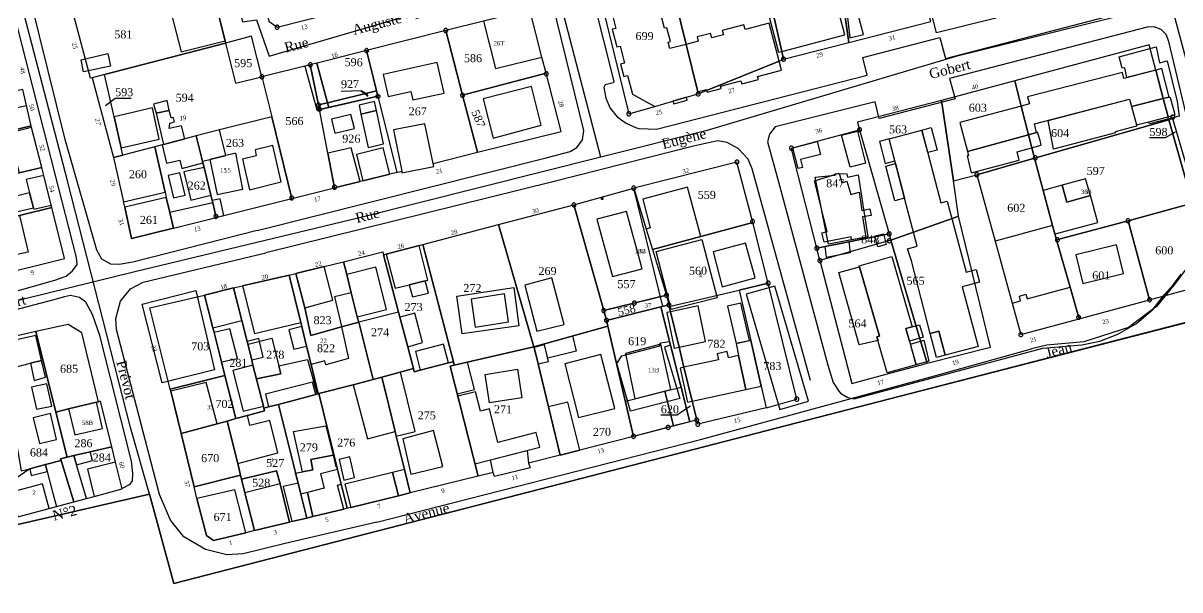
# Model space of a CAD drawing. Extents: x 351895 to 352714, y 545172 to 545744.
# Drawn here: x 352239.9 to 352529.1, y 545176.4 to 545318.1 of the extents above; entities that cross this region are included whole.
import ezdxf

# ---------------------------------------------------------------- set-up
doc = ezdxf.new("R2010")
doc.units = 0
doc.linetypes.add('CONTINU', pattern=[0])
doc.layers.get('0').update_dxf_attribs({"linetype": 'CONTINU'})
for name, color, linetype in [('1LIEUDIT', 7, 'CONTINU'), ('1PARCELLE', 7, 'CONTINU'), ('1SECTION', 7, 'CONTINU'), ('1SUBDSECT', 7, 'CONTINU'), ('1ZONCOMM', 7, 'CONTINU'), ('3BATIDUR', 7, 'CONTINU'), ('3BATILEGER', 7, 'CONTINU'), ('3BORNE', 7, 'CONTINU'), ('3CLOTNONMI', 7, 'CONTINU'), ('3CROIX', 7, 'CONTINUOUS'), ('3FLECHEPAR', 7, 'CONTINU'), ('3NUMVOIE', 7, 'CONTINU'), ('3PARCELLETEX', 7, 'CONTINU'), ('3SENTIER', 7, 'CONTINU'), ('3TOPOLINE', 7, 'CONTINU'), ('3ZONCOMMTEX', 7, 'CONTINU')]:
    doc.layers.add(name, color=color, linetype=linetype)
doc.styles.get("Standard").update_dxf_attribs({"font": 'Times New Roman'})

# ---------------------------------------------------------------- blocks, each defined once
blk = doc.blocks.new('BORLIPRO')
blk.add_lwpolyline([(-0.07, 0.5), (-0.19, 0.47), (-0.31, 0.4), (-0.4, 0.31), (-0.47, 0.19), (-0.5, 0.07), (-0.5, -0.07), (-0.47, -0.19), (-0.4, -0.31), (-0.31, -0.4), (-0.19, -0.47), (-0.07, -0.5), (0.07, -0.5), (0.19, -0.47), (0.31, -0.4), (0.4, -0.31), (0.47, -0.19), (0.5, -0.07), (0.5, 0.07), (0.47, 0.19), (0.4, 0.31), (0.31, 0.4), (0.19, 0.47), (0.07, 0.5)], close=True)
blk = doc.blocks.new('CLOTNOMI')
at = {"const_width": 0.38}
blk.add_lwpolyline([(-0.19, 0.37, 1), (0.19, 0.37, 1)], format="xyb", close=True, dxfattribs=at)
blk = doc.blocks.new('CROIX')
for p, q in [((-0.353553, -0.353553), (0.353553, 0.353553)), ((-0.353553, 0.353553), (0.353553, -0.353553))]:
    blk.add_line(p, q)
blk.add_circle((0, 0), 0.5)

msp = doc.modelspace()

# ---------------------------------------------------------------- linework, layer by layer
at = {"layer": '1LIEUDIT'}
msp.add_lwpolyline([(352167.6, 545176.45), (352271.47, 545200.33), (352277.59, 545178), (352369.05, 545201.61), (352548.9, 545248.03), (352713.57, 545288.68), (352691.41, 545375.12), (352651.37, 545367.44), (352560.02, 545744.2), (352557.07, 545743.31), (352431.25, 545709.25), (352422.55, 545706.55), (352293.29, 545671.55), (352285.77, 545669.4), (352171.76, 545638.49)], dxfattribs=at)
at = {"layer": '1PARCELLE'}
for points in [[(352442.05, 545342.87), (352446.27, 545313.23), (352466.78, 545318.5), (352459.37, 545346.95), (352442.05, 545342.87)], [(352423.21, 545339.06), (352424.14, 545334.96), (352427.24, 545321.23), (352429.55, 545310.99), (352429.98, 545309.05), (352446.27, 545313.23), (352442.05, 545342.87), (352441.89, 545344.01), (352423.21, 545339.06)], [(352312.1, 545341.66), (352296.64, 545337.69), (352301.34, 545318.58), (352303.38, 545317.04), (352317.55, 545320.62), (352312.1, 545341.66)], [(352408.65, 545300.37), (352410.75, 545301.23), (352428.87, 545308.6), (352429.98, 545309.05), (352429.55, 545310.99), (352427.24, 545321.23), (352424.14, 545334.96), (352401.56, 545329.42), (352405.63, 545312.76), (352408.52, 545300.91), (352408.65, 545300.37)], [(352257.14, 545304.44), (352256.75, 545304.34), (352251.61, 545323.39), (352252.58, 545323.63), (352264.73, 545326.66), (352267.61, 545327.38), (352278.45, 545330.09), (352281.07, 545330.75), (352285.86, 545331.82), (352287.81, 545323.95), (352290.37, 545313.65), (352290.51, 545313.06), (352260.19, 545305.23), (352257.14, 545304.44)], [(352383.97, 545325.27), (352391.32, 545295.41), (352397.82, 545297.27), (352402.34, 545298.56), (352405.72, 545299.53), (352408.65, 545300.37), (352408.52, 545300.91), (352405.63, 545312.76), (352401.56, 545329.42), (352399.56, 545328.95), (352397.54, 545328.47), (352385.67, 545325.67), (352383.97, 545325.27)], [(352345.53, 545316.23), (352349.74, 545300.04), (352370.64, 545305.56), (352369.59, 545309.58), (352366.52, 545321.41), (352355.01, 545318.57), (352345.53, 545316.23)], [(352290.51, 545313.06), (352292.96, 545303.1), (352299.59, 545304.64), (352296.98, 545314.83), (352290.51, 545313.06)], [(352328.23, 545301.19), (352328.57, 545299.78), (352333.35, 545280.75), (352334.53, 545281.04), (352334.6, 545280.7), (352342.52, 545282.26), (352342.38, 545282.95), (352353.49, 545285.8), (352349.74, 545300.04), (352345.53, 545316.23), (352325.75, 545311.2), (352327.39, 545304.59), (352328.23, 545301.19)], [(352272.84, 545287.13), (352264.84, 545285.07), (352264.41, 545286.93), (352262.63, 545294.64), (352260.19, 545305.23), (352290.51, 545313.06), (352292.96, 545303.1), (352299.59, 545304.64), (352302.04, 545294.67), (352288.99, 545291.4), (352283.17, 545289.93), (352280.32, 545289.16), (352274.96, 545287.7), (352274.67, 545287.62), (352272.84, 545287.13)], [(352311.68, 545307.65), (352313.73, 545297.62), (352316, 545298.18), (352328.23, 545301.19), (352327.39, 545304.59), (352325.75, 545311.2), (352313.38, 545308.08), (352313.33, 545308.07), (352311.68, 545307.65)], [(352487.84, 545303.63), (352489.42, 545297.34), (352491.22, 545290.19), (352492.7, 545284.34), (352526.31, 545293.9), (352526.11, 545294.68), (352524.91, 545299.23), (352523.04, 545306.35), (352521.4, 545312.61), (352487.84, 545303.63)], [(352262.47, 545284.46), (352264.84, 545285.07), (352264.41, 545286.93), (352262.63, 545294.64), (352260.19, 545305.23), (352257.14, 545304.44), (352262.47, 545284.46)], [(352302.04, 545294.67), (352307.07, 545274.25), (352317.76, 545276.89), (352316.08, 545285.56), (352313.95, 545296.51), (352313.73, 545297.62), (352311.68, 545307.65), (352310.32, 545307.31), (352299.59, 545304.64), (352302.04, 545294.67)], [(352349.74, 545300.04), (352353.49, 545285.8), (352374.42, 545291.02), (352370.64, 545305.56), (352349.74, 545300.04)], [(352469.46, 545298.75), (352472.46, 545278.63), (352478.31, 545280.18), (352492.7, 545284.34), (352491.22, 545290.19), (352489.42, 545297.34), (352487.84, 545303.63), (352469.46, 545298.75)], [(352221.43, 545297.51), (352221.52, 545296.87), (352222.71, 545287.86), (352224.02, 545288.17), (352232.2, 545290.11), (352241.88, 545292.4), (352240.74, 545297.45), (352239.82, 545301.5), (352237.47, 545300.99), (352231.85, 545299.77), (352226.67, 545298.64), (352221.43, 545297.51)], [(352313.95, 545296.51), (352313.73, 545297.62), (352316, 545298.18), (352328.23, 545301.19), (352328.57, 545299.78), (352313.95, 545296.51)], [(352316.08, 545285.56), (352313.95, 545296.51), (352328.57, 545299.78), (352333.35, 545280.75), (352331.55, 545280.3), (352324.8, 545278.63), (352324.12, 545278.47), (352317.76, 545276.89), (352316.08, 545285.56)], [(352449.01, 545291.43), (352456.39, 545265.4), (352456.84, 545263.8), (352464.36, 545266.47), (352472.14, 545269.23), (352473.7, 545269.79), (352472.46, 545278.63), (352469.46, 545298.75), (352448.48, 545293.31), (352449.01, 545291.43)], [(352283.17, 545289.93), (352284.73, 545283.61), (352284.85, 545283.13), (352285.14, 545281.96), (352286.84, 545275.06), (352287.17, 545273.74), (352287.31, 545273.16), (352288.15, 545269.5), (352290.04, 545269.97), (352307.07, 545274.25), (352302.04, 545294.67), (352288.99, 545291.4), (352283.17, 545289.93)], [(352492.7, 545284.34), (352494.89, 545276.27), (352494.88, 545276.26), (352497.23, 545267.53), (352497.84, 545265.38), (352498.26, 545263.89), (352516.11, 545268.68), (352532.23, 545273.12), (352526.31, 545293.9), (352492.7, 545284.34)], [(352526.31, 545293.9), (352532.23, 545273.12), (352533.39, 545273.42), (352527.28, 545294.15), (352526.31, 545293.9)], [(352222.71, 545287.86), (352222.93, 545286.98), (352224.23, 545281.79), (352225.31, 545277.47), (352232.62, 545279.18), (352236.56, 545280.1), (352238.9, 545280.65), (352244.55, 545281.98), (352241.98, 545292.02), (352241.88, 545292.4), (352232.2, 545290.11), (352224.02, 545288.17), (352222.71, 545287.86)], [(352438.3, 545261.83), (352432.76, 545283.66), (352431.95, 545286.84), (352437.84, 545288.43), (352449.01, 545291.43), (352456.39, 545265.4), (352438.3, 545261.83)], [(352277.51, 545266.87), (352288.15, 545269.5), (352287.31, 545273.16), (352287.17, 545273.74), (352286.84, 545275.06), (352285.14, 545281.96), (352284.85, 545283.13), (352284.73, 545283.61), (352283.17, 545289.93), (352280.32, 545289.16), (352274.96, 545287.7), (352274.67, 545287.62), (352272.84, 545287.13), (352275.36, 545275.83), (352275.67, 545274.46), (352276.58, 545270.72), (352277.51, 545266.87)], [(352265.02, 545273.44), (352275.36, 545275.83), (352272.84, 545287.13), (352264.84, 545285.07), (352262.47, 545284.46), (352265.02, 545273.44)], [(352397.24, 545261.47), (352409.32, 545264.73), (352422.32, 545268.23), (352418.33, 545283.35), (352392.52, 545276.82), (352395.67, 545266.56), (352397.24, 545261.47)], [(352492.7, 545284.34), (352478.31, 545280.18), (352482.88, 545263.59), (352487.14, 545248.11), (352489.31, 545240.22), (352503.85, 545244.16), (352501.6, 545252.09), (352498.26, 545263.89), (352497.84, 545265.38), (352497.23, 545267.53), (352494.88, 545276.26), (352494.89, 545276.27), (352492.7, 545284.34)], [(352225.31, 545277.47), (352227.23, 545269.64), (352227.83, 545267.21), (352228.55, 545267.39), (352231.8, 545268.21), (352238.94, 545269.99), (352247.04, 545272.02), (352246.89, 545272.6), (352245.03, 545280.03), (352244.55, 545281.98), (352238.9, 545280.65), (352236.56, 545280.1), (352232.62, 545279.18), (352225.31, 545277.47)], [(352400.74, 545250.07), (352385.02, 545246.24), (352377.58, 545272.63), (352392.52, 545276.82), (352395.67, 545266.56), (352397.24, 545261.47), (352400.74, 545250.07)], [(352277.51, 545266.87), (352266.97, 545264.27), (352265.33, 545272.07), (352265.02, 545273.44), (352275.36, 545275.83), (352275.67, 545274.46), (352276.58, 545270.72), (352277.51, 545266.87)], [(352228.55, 545267.39), (352229.88, 545262.1), (352231.75, 545254.67), (352250.19, 545259.28), (352247.04, 545272.02), (352238.94, 545269.99), (352231.8, 545268.21), (352228.55, 545267.39)], [(352386.05, 545242.37), (352367.57, 545237.21), (352358.73, 545267.78), (352377.58, 545272.63), (352385.02, 545246.24), (352385.72, 545243.79), (352386.05, 545242.37)], [(352532.23, 545273.12), (352516.11, 545268.68), (352521.49, 545248.95), (352538.31, 545253.51), (352532.23, 545273.12)], [(352367.57, 545237.21), (352347.67, 545232.6), (352347.45, 545233.45), (352339.83, 545262.73), (352358.73, 545267.78), (352367.57, 545237.21)], [(352401.42, 545247.25), (352418.92, 545251.38), (352426.16, 545253.08), (352422.32, 545268.23), (352409.32, 545264.73), (352397.24, 545261.47), (352400.74, 545250.07), (352401.33, 545247.64), (352401.42, 545247.25)], [(352456.84, 545263.8), (352458.08, 545259.57), (352463.25, 545242.02), (352465.88, 545233.07), (352481.68, 545237.13), (352473.7, 545269.79), (352472.14, 545269.23), (352464.36, 545266.47), (352456.84, 545263.8)], [(352498.26, 545263.89), (352501.6, 545252.09), (352503.85, 545244.16), (352521.49, 545248.95), (352516.11, 545268.68), (352498.26, 545263.89)], [(352456.39, 545265.4), (352456.84, 545263.8), (352439.08, 545258.73), (352438.3, 545261.83), (352456.39, 545265.4)], [(352347.45, 545233.45), (352346.24, 545233.14), (352339.12, 545231.31), (352337.67, 545230.93), (352337.45, 545231.76), (352336.04, 545237.14), (352334.09, 545244.6), (352333.75, 545245.86), (352330, 545260.2), (352330.67, 545260.37), (352338.91, 545262.49), (352339.83, 545262.73), (352347.45, 545233.45)], [(352456.84, 545263.8), (352439.08, 545258.73), (352447.02, 545228.02), (352456.54, 545230.57), (352464.14, 545232.6), (352465.88, 545233.07), (352463.25, 545242.02), (352458.08, 545259.57), (352456.84, 545263.8)], [(352329.58, 545229.62), (352327.36, 545229.01), (352323.79, 545243.35), (352323.43, 545244.65), (352321.91, 545250.68), (352320.77, 545255.24), (352319.96, 545258.45), (352329.82, 545260.88), (352330, 545260.2), (352333.75, 545245.86), (352334.09, 545244.6), (352336.04, 545237.14), (352337.45, 545231.76), (352329.58, 545229.62)], [(352323.79, 545243.35), (352319.49, 545242.14), (352311.78, 545239.97), (352310.32, 545246.92), (352308.06, 545255.53), (352315.15, 545257.27), (352319.96, 545258.45), (352320.77, 545255.24), (352321.91, 545250.68), (352323.43, 545244.65), (352323.79, 545243.35)], [(352303.7, 545222.81), (352301.23, 545222.16), (352300.07, 545221.85), (352299.94, 545222.38), (352297.35, 545232.63), (352297.04, 545233.9), (352295.87, 545238.51), (352294.55, 545243.75), (352292.46, 545251.9), (352294.75, 545252.43), (352306.4, 545255.12), (352309.29, 545243.3), (352309.54, 545242.28), (352310.75, 545237.36), (352311.88, 545232.74), (352313.66, 545225.44), (352313.08, 545225.29), (352303.7, 545222.81)], [(352313.81, 545225.48), (352313.66, 545225.44), (352311.88, 545232.74), (352310.75, 545237.36), (352309.54, 545242.28), (352309.29, 545243.3), (352306.4, 545255.12), (352308.06, 545255.53), (352310.32, 545246.92), (352311.78, 545239.97), (352319.49, 545242.14), (352323.79, 545243.35), (352327.36, 545229.01), (352322.38, 545227.71), (352313.81, 545225.48)], [(352300.07, 545221.85), (352300.23, 545221.22), (352295.94, 545220.02), (352293.1, 545219.23), (352290.33, 545230), (352289.48, 545233.4), (352287.61, 545240.78), (352287.33, 545241.9), (352285.24, 545250.05), (352292.46, 545251.9), (352294.55, 545243.75), (352295.87, 545238.51), (352297.04, 545233.9), (352297.35, 545232.63), (352299.94, 545222.38), (352300.07, 545221.85)], [(352425.62, 545221.93), (352408.55, 545217.84), (352408.28, 545218.91), (352407.14, 545223.63), (352405.09, 545232.08), (352403.87, 545237.13), (352401.74, 545245.94), (352401.42, 545247.25), (352418.92, 545251.38), (352421.79, 545238.76), (352424.4, 545227.31), (352425.62, 545221.93)], [(352425.62, 545221.93), (352426.9, 545222.24), (352433.3, 545224.09), (352426.16, 545253.08), (352418.92, 545251.38), (352421.79, 545238.76), (352424.4, 545227.31), (352425.62, 545221.93)], [(352290.33, 545230), (352276.63, 545226.64), (352271.59, 545246.91), (352285.24, 545250.05), (352287.33, 545241.9), (352287.61, 545240.78), (352289.48, 545233.4), (352290.33, 545230)], [(352399.32, 545247.14), (352385.72, 545243.79), (352385.02, 545246.24), (352400.74, 545250.07), (352401.33, 545247.64), (352399.32, 545247.14)], [(352408.28, 545218.91), (352406.54, 545218.45), (352399.32, 545247.14), (352401.33, 545247.64), (352401.42, 545247.25), (352401.74, 545245.94), (352403.87, 545237.13), (352405.09, 545232.08), (352407.14, 545223.63), (352408.28, 545218.91)], [(352406.54, 545218.45), (352392.49, 545214.8), (352386.05, 545242.37), (352385.72, 545243.79), (352399.32, 545247.14), (352406.54, 545218.45)], [(352243.04, 545241.05), (352248.09, 545220.89), (352251.25, 545221.66), (352258.2, 545223.34), (352258.74, 545223.47), (352254.56, 545240.64), (352251.18, 545242.72), (352243.04, 545241.05)], [(352392.49, 545214.8), (352379.02, 545211.35), (352374.17, 545210.1), (352371.23, 545222.19), (352368.62, 545232.89), (352367.61, 545237.02), (352367.57, 545237.21), (352386.05, 545242.37), (352392.49, 545214.8)], [(352209.29, 545233.17), (352217.44, 545234.61), (352220.94, 545235.23), (352232.52, 545237.58), (352234.11, 545231.16), (352234.62, 545229.12), (352236.4, 545221.93), (352237.03, 545219.4), (352237.36, 545218.04), (352238.49, 545211.51), (352239.42, 545206.16), (352241.6, 545206.72), (352245.47, 545207.74), (352249.41, 545208.77), (352249.27, 545209.21), (352250.88, 545209.58), (352248.09, 545220.89), (352243.04, 545241.05), (352209.29, 545233.17)], [(352374.17, 545210.1), (352366.26, 545208.07), (352366.62, 545206.92), (352357.71, 545204.79), (352357.41, 545205.8), (352353.62, 545204.82), (352346.65, 545232.36), (352347.67, 545232.6), (352367.57, 545237.21), (352367.61, 545237.02), (352368.62, 545232.89), (352371.23, 545222.19), (352374.17, 545210.1)], [(352353.62, 545204.82), (352336.61, 545200.66), (352335.19, 545206.51), (352333.17, 545214.83), (352332.88, 545216.04), (352331.3, 545222.53), (352329.58, 545229.62), (352337.45, 545231.76), (352337.67, 545230.93), (352339.12, 545231.31), (352346.24, 545233.14), (352347.45, 545233.45), (352347.67, 545232.6), (352346.65, 545232.36), (352353.62, 545204.82)], [(352290.93, 545218.62), (352288.42, 545217.96), (352279.37, 545215.55), (352276.78, 545226.06), (352276.63, 545226.64), (352290.33, 545230), (352293.1, 545219.23), (352290.93, 545218.62)], [(352336.61, 545200.66), (352333.74, 545199.97), (352321.78, 545197.05), (352320.9, 545196.84), (352319.41, 545202.86), (352318.51, 545206.49), (352313.81, 545225.48), (352322.38, 545227.71), (352327.36, 545229.01), (352329.58, 545229.62), (352331.3, 545222.53), (352332.88, 545216.04), (352333.17, 545214.83), (352335.19, 545206.51), (352336.61, 545200.66)], [(352320.9, 545196.84), (352320.08, 545196.64), (352312.34, 545194.77), (352310.79, 545194.4), (352309.29, 545200.39), (352308.62, 545203.1), (352303.7, 545222.81), (352313.08, 545225.29), (352313.66, 545225.44), (352313.81, 545225.48), (352318.51, 545206.49), (352319.41, 545202.86), (352320.9, 545196.84)], [(352248.09, 545220.89), (352250.88, 545209.58), (352252.59, 545209.99), (352256.68, 545210.95), (352262.08, 545212.23), (352259.22, 545223.59), (352258.74, 545223.47), (352258.2, 545223.34), (352251.25, 545221.66), (352248.09, 545220.89)], [(352310.79, 545194.4), (352307.04, 545193.5), (352306.51, 545193.37), (352304.15, 545202.94), (352303.26, 545206.22), (352294.49, 545204.13), (352294.25, 545205.1), (352293.53, 545208.02), (352290.93, 545218.62), (352293.1, 545219.23), (352295.94, 545220.02), (352300.23, 545221.22), (352300.07, 545221.85), (352301.23, 545222.16), (352303.7, 545222.81), (352308.62, 545203.1), (352309.29, 545200.39), (352310.79, 545194.4)], [(352294.25, 545205.1), (352282.61, 545202.16), (352279.37, 545215.55), (352288.42, 545217.96), (352290.93, 545218.62), (352293.53, 545208.02), (352294.25, 545205.1)], [(352250.88, 545209.58), (352249.27, 545209.21), (352249.41, 545208.77), (352252.6, 545198.43), (352255.69, 545199.26), (352257.62, 545199.78), (352264.67, 545201.68), (352263.02, 545208.39), (352262.08, 545212.23), (352256.68, 545210.95), (352252.59, 545209.99), (352250.88, 545209.58)], [(352249.41, 545208.77), (352245.47, 545207.74), (352241.6, 545206.72), (352227.59, 545197.09), (352228.91, 545192.15), (352235.93, 545194.01), (352238.58, 545194.71), (352246.42, 545196.79), (352248.2, 545197.26), (352252.6, 545198.43), (352249.41, 545208.77)], [(352294.49, 545204.13), (352295.34, 545200.73), (352297.7, 545191.25), (352295.56, 545190.73), (352287.44, 545188.77), (352285.72, 545190.03), (352283.34, 545199.3), (352282.61, 545202.16), (352294.25, 545205.1), (352294.49, 545204.13)], [(352306.51, 545193.37), (352297.7, 545191.25), (352295.34, 545200.73), (352294.49, 545204.13), (352303.26, 545206.22), (352304.15, 545202.94), (352306.51, 545193.37)]]:
    msp.add_lwpolyline(points, close=True, dxfattribs=at)
at = {"layer": '1SECTION'}
msp.add_lwpolyline([(352171.76, 545638.49), (352285.77, 545669.4), (352293.29, 545671.55), (352422.55, 545706.55), (352431.25, 545709.25), (352557.07, 545743.31), (352560.02, 545744.2), (352651.37, 545367.44), (352691.41, 545375.12), (352713.57, 545288.68), (352548.9, 545248.03), (352369.05, 545201.61), (352277.59, 545178), (352271.47, 545200.33), (352167.6, 545176.45)], dxfattribs=at)
at = {"layer": '1SUBDSECT'}
msp.add_lwpolyline([(352171.76, 545638.49), (352285.77, 545669.4), (352293.29, 545671.55), (352422.55, 545706.55), (352431.25, 545709.25), (352557.07, 545743.31), (352560.02, 545744.2), (352651.37, 545367.44), (352691.41, 545375.12), (352713.57, 545288.68), (352548.9, 545248.03), (352369.05, 545201.61), (352277.59, 545178), (352271.47, 545200.33), (352167.6, 545176.45)], dxfattribs=at)
at = {"layer": '1ZONCOMM'}
for points in [[(352384.33, 545284.56), (352361.37, 545372.57), (352331.26, 545501.67), (352289.41, 545670.44)], [(352277.59, 545178), (352271.47, 545200.33), (352266.76, 545216.98), (352250.94, 545278.65), (352237.38, 545330.92), (352220.22, 545398.08), (352203.94, 545465.25), (352194.02, 545514.85), (352190.88, 545530.58), (352172.77, 545614.71), (352166.71, 545637.04)], [(352359.4, 545381), (352284.49, 545359.89), (352294.7, 545318.41), (352298.21, 545318.88), (352301.4, 545309.79), (352372.31, 545330.62)], [(352530.44, 545324), (352473.07, 545309.76), (352410.54, 545291.16), (352384.33, 545284.56), (352323.99, 545269.38), (352267.82, 545255.92), (352235.01, 545247.88), (352207.77, 545241.43), (352192.76, 545237.88), (352151.17, 545226.38), (352133.36, 545221.49)], [(352713.57, 545288.68), (352708.96, 545287.56), (352594.85, 545259.59), (352593.98, 545259), (352585.69, 545257.22), (352583.01, 545256.17), (352559.53, 545250.34), (352559.23, 545250.52), (352558.93, 545250.69), (352548.9, 545248.03), (352547.48, 545247.66), (352532.22, 545243.79), (352532.04, 545243.49), (352369.05, 545201.61), (352280.35, 545178.71), (352277.59, 545178)], [(352271.47, 545200.33), (352268.33, 545199.6), (352171.55, 545177.36), (352167.6, 545176.45)]]:
    msp.add_lwpolyline(points, dxfattribs=at)
at = {"layer": '3BATIDUR'}
for points in [[(352463.23, 545335.24), (352478.03, 545338.92), (352479.21, 545334.38), (352478.99, 545334.33), (352483.03, 545319.34), (352468.22, 545315.67), (352463.23, 545335.24)], [(352429.55, 545310.99), (352445.3, 545315.14), (352442.63, 545325.28), (352427.24, 545321.23), (352429.55, 545310.99)], [(352355.01, 545318.57), (352358, 545306.71), (352369.59, 545309.58), (352366.52, 545321.41), (352355.01, 545318.57)], [(352429.55, 545310.99), (352427.24, 545321.23), (352426.09, 545320.93), (352428.76, 545310.78), (352429.55, 545310.99)], [(352405.63, 545312.76), (352408.52, 545300.91), (352410.69, 545301.46), (352410.75, 545301.23), (352428.87, 545308.6), (352426.38, 545318.05), (352420.39, 545316.47), (352420.07, 545317.66), (352414.65, 545316.23), (352414.94, 545315.14), (352412.04, 545314.37), (352411.74, 545315.51), (352408.35, 545314.62), (352408.63, 545313.55), (352405.63, 545312.76)], [(352316, 545298.18), (352328.23, 545301.19), (352327.39, 545304.59), (352325.75, 545311.2), (352313.38, 545308.08), (352313.33, 545308.06), (352316, 545298.18)], [(352515.82, 545304.45), (352515.34, 545306.91), (352514.62, 545306.82), (352513.86, 545309.67), (352523.1, 545312.13), (352523.99, 545308.11), (352525.86, 545308.65), (352528.41, 545298.48), (352528.9, 545294.82), (352521.45, 545292.94), (352521.27, 545293.44), (352526.11, 545294.68), (352527.86, 545295.13), (352526.75, 545299.44), (352526.35, 545299.6), (352524.56, 545306.75), (352523.04, 545306.35), (352515.82, 545304.45)], [(352254.36, 545308.88), (352261.04, 545310.52), (352261.75, 545307.3), (352254.97, 545305.89), (352254.36, 545308.88)], [(352329.86, 545305.23), (352331.11, 545299.76), (352336.83, 545301.02), (352337.28, 545298.86), (352345.11, 545300.56), (352343.4, 545308.24), (352329.86, 545305.23)], [(352428.87, 545308.6), (352410.75, 545301.23), (352410.86, 545300.81), (352414.4, 545301.74), (352414.25, 545302.29), (352419.33, 545303.63), (352419.53, 545302.88), (352423.7, 545303.98), (352423.5, 545304.71), (352429.48, 545306.29), (352428.87, 545308.6)], [(352489.42, 545297.34), (352491.22, 545290.19), (352493.22, 545290.73), (352492.72, 545292.88), (352516.46, 545299.08), (352516.99, 545297.2), (352524.91, 545299.23), (352523.04, 545306.35), (352515.02, 545304.24), (352514.68, 545305.76), (352490.99, 545299.62), (352491.49, 545297.89), (352489.42, 545297.34)], [(352523.04, 545306.35), (352524.91, 545299.23), (352526.35, 545299.6), (352524.56, 545306.75), (352523.04, 545306.35)], [(352316.32, 545296.99), (352328.57, 545299.78), (352328.23, 545301.19), (352316, 545298.18), (352316.32, 545296.99)], [(352354.88, 545299.14), (352357.4, 545289.29), (352369.42, 545292.58), (352366.94, 545302.23), (352354.88, 545299.14)], [(352402.34, 545298.56), (352402.52, 545297.9), (352405.91, 545298.79), (352405.72, 545299.53), (352402.34, 545298.56)], [(352264.41, 545286.93), (352273.89, 545289.05), (352272.19, 545296.89), (352262.63, 545294.64), (352264.41, 545286.93)], [(352489.42, 545297.34), (352474.02, 545293.25), (352475.93, 545286.03), (352491.22, 545290.19), (352489.42, 545297.34)], [(352518.21, 545292.65), (352518.26, 545292.28), (352512.88, 545290.9), (352513.01, 545290.64), (352497.47, 545286.59), (352496.13, 545293.77), (352516.46, 545299.08), (352516.99, 545297.2), (352518.21, 545292.65)], [(352274.96, 545287.7), (352280.32, 545289.16), (352279.44, 545292.39), (352276.36, 545291.7), (352276.57, 545293.1), (352277.74, 545293.4), (352277.52, 545294.43), (352276.86, 545294.41), (352276.43, 545296.27), (352273.16, 545295.53), (352274.96, 545287.7)], [(352328.2, 545296.22), (352324.34, 545295.33), (352326.17, 545287.01), (352330.01, 545287.94), (352328.2, 545296.22)], [(352241.98, 545292.02), (352236.41, 545290.59), (352238.9, 545280.65), (352244.55, 545281.98), (352241.98, 545292.02)], [(352334.53, 545281.04), (352334.6, 545280.7), (352342.52, 545282.26), (352342.38, 545282.95), (352340.35, 545292.93), (352332.47, 545291.42), (352334.53, 545281.04)], [(352444.51, 545290.06), (352448.44, 545291.11), (352450.48, 545283.09), (352446.62, 545282.11), (352444.51, 545290.06)], [(352456.36, 545289.15), (352464.55, 545291.29), (352469.33, 545273.2), (352470.89, 545273.6), (352475.64, 545255.82), (352478.16, 545256.49), (352479, 545253.32), (352474.63, 545252.16), (352478.61, 545237.26), (352470.41, 545235.06), (352468.8, 545241.11), (352466.63, 545240.53), (352461.95, 545258.69), (352460.96, 545261.69), (352463.38, 545262.32), (352460.24, 545274.32), (352456.36, 545289.15)], [(352475.93, 545286.03), (352476.19, 545284.92), (352475.87, 545284.89), (352476.86, 545280.65), (352488.92, 545283.82), (352488.39, 545285.88), (352494.36, 545287.55), (352494.11, 545288.76), (352493.51, 545290.82), (352493.22, 545290.73), (352491.22, 545290.19), (352475.93, 545286.03)], [(352274.67, 545287.62), (352275.72, 545283.11), (352279.04, 545283.86), (352279.58, 545281.77), (352284.85, 545283.13), (352284.73, 545283.61), (352283.17, 545289.93), (352280.32, 545289.16), (352274.96, 545287.7), (352274.67, 545287.62)], [(352432.33, 545286.92), (352438.4, 545288.5), (352439.23, 545285.28), (352434.2, 545283.98), (352434.69, 545282.03), (352433.62, 545281.75), (352432.33, 545286.92)], [(352265.02, 545273.44), (352275.36, 545275.83), (352272.84, 545287.13), (352264.84, 545285.07), (352262.47, 545284.46), (352265.02, 545273.44)], [(352290.53, 545284.99), (352286.54, 545284.03), (352288.43, 545275.26), (352294.85, 545276.6), (352293.06, 545285.6), (352290.53, 545284.99)], [(352302.29, 545287.45), (352297.86, 545286.41), (352298.14, 545284.93), (352294.69, 545284.05), (352296.49, 545276.45), (352304.4, 545278.43), (352302.29, 545287.45)], [(352317.76, 545276.89), (352324.12, 545278.47), (352321.91, 545286.9), (352316.08, 545285.56), (352317.76, 545276.89)], [(352324.8, 545278.63), (352331.55, 545280.3), (352329.86, 545286.92), (352323.22, 545285.22), (352324.8, 545278.63)], [(352286.84, 545275.06), (352285.14, 545281.96), (352280.07, 545280.87), (352281.81, 545273.87), (352286.84, 545275.06)], [(352437.74, 545278.65), (352443.87, 545280.58), (352444.59, 545278.19), (352445.8, 545278.56), (352446.81, 545275.23), (352448.88, 545275.86), (352449.55, 545271.25), (352451.56, 545271.67), (352451.86, 545270.03), (352449.69, 545269.7), (352450.57, 545264.48), (352447, 545263.94), (352446.86, 545264.66), (352440.11, 545263.31), (352439.52, 545265.65), (352440.91, 545266), (352437.74, 545278.65)], [(352448.65, 545280.18), (352451.03, 545264.64), (352441.26, 545262.82), (352437.89, 545279.61), (352442.85, 545280.06), (352442.96, 545280.52), (352445.84, 545280.4), (352445.96, 545279.61), (352448.65, 545280.18)], [(352409.32, 545264.73), (352405.99, 545277.08), (352394.77, 545274.09), (352396.68, 545266.88), (352395.67, 545266.56), (352397.24, 545261.47), (352409.32, 545264.73)], [(352497.23, 545267.53), (352497.84, 545265.38), (352497.85, 545265.39), (352508.57, 545268.24), (352506.74, 545274.96), (352500.8, 545273.33), (352499.67, 545277.54), (352494.89, 545276.27), (352494.88, 545276.26), (352497.23, 545267.53)], [(352242.48, 545271.89), (352241.51, 545275.67), (352233.69, 545273.77), (352234.57, 545270.12), (352242.48, 545271.89)], [(352265.33, 545272.07), (352266.97, 545264.27), (352277.51, 545266.87), (352276.58, 545270.72), (352275.67, 545274.46), (352265.33, 545272.07)], [(352288.15, 545269.5), (352290.04, 545269.97), (352289.13, 545274.14), (352287.17, 545273.74), (352287.31, 545273.16), (352288.15, 545269.5)], [(352231.75, 545254.67), (352250.19, 545259.28), (352247.04, 545272.02), (352238.94, 545269.99), (352241.17, 545260.85), (352233.97, 545259.32), (352231.8, 545268.21), (352228.55, 545267.39), (352229.88, 545262.1), (352231.75, 545254.67)], [(352277.51, 545266.87), (352288.15, 545269.5), (352287.31, 545273.16), (352276.58, 545270.72), (352277.51, 545266.87)], [(352390.76, 545270.99), (352383.35, 545269.09), (352387.23, 545254.78), (352394.66, 545256.63), (352390.76, 545270.99)], [(352482.88, 545263.59), (352487.14, 545248.11), (352489.26, 545248.69), (352488.94, 545249.85), (352490.57, 545250.3), (352490.89, 545249.14), (352501.61, 545252.09), (352498.26, 545263.89), (352497.84, 545265.38), (352497.23, 545267.53), (352482.88, 545263.59)], [(352338.91, 545262.49), (352330.67, 545260.37), (352332.87, 545251.84), (352336.42, 545252.7), (352340.4, 545253.67), (352341.08, 545253.84), (352338.91, 545262.49)], [(352398.14, 545261.03), (352409.54, 545263.96), (352413.42, 545249.43), (352401.92, 545246.49), (352398.14, 545261.03)], [(352420.48, 545263.11), (352412.37, 545260.92), (352414.66, 545252.2), (352422.92, 545254.42), (352420.48, 545263.11)], [(352504.82, 545252.98), (352514.99, 545255.47), (352513.24, 545262.66), (352503.06, 545260.17), (352504.82, 545252.98)], [(352448.87, 545257.46), (352457.06, 545259.78), (352462.12, 545242.17), (352460.57, 545241.74), (352463.13, 545232.7), (352455.91, 545230.68), (352453.34, 545239.67), (352453.94, 545239.85), (352448.87, 545257.46)], [(352315.15, 545257.27), (352308.06, 545255.53), (352310.32, 545246.92), (352317.32, 545248.82), (352315.15, 545257.27)], [(352320.77, 545255.24), (352321.91, 545250.68), (352323.43, 545244.65), (352330.73, 545246.48), (352328.05, 545257.11), (352320.77, 545255.24)], [(352448.93, 545237.66), (352443.84, 545255.78), (352448.95, 545257.18), (352453.94, 545239.85), (352453.34, 545239.67), (352453.61, 545238.72), (352448.93, 545237.66)], [(352306.4, 545255.12), (352294.75, 545252.43), (352297.75, 545240.54), (352309.29, 545243.3), (352306.4, 545255.12)], [(352372.09, 545254.41), (352365.27, 545252.6), (352368.33, 545241.08), (352375.18, 545242.79), (352372.09, 545254.41)], [(352287.71, 545231.43), (352274.67, 545228.18), (352269.67, 545247.85), (352283.1, 545251.28), (352287.71, 545231.43)], [(352292.46, 545251.9), (352285.24, 545250.05), (352287.33, 545241.9), (352294.55, 545243.75), (352292.46, 545251.9)], [(352348.29, 545249.88), (352362.57, 545252.02), (352363.83, 545242.45), (352349.65, 545240.41), (352348.29, 545249.88)], [(352351.87, 545249.06), (352352.87, 545242.13), (352361.21, 545243.44), (352360.26, 545250.39), (352351.87, 545249.06)], [(352429.09, 545221.5), (352436.19, 545223.58), (352427.78, 545252.38), (352420.68, 545250.3), (352429.09, 545221.5)], [(352403.87, 545237.13), (352410.46, 545238.54), (352408.67, 545247.42), (352401.74, 545245.94), (352403.87, 545237.13)], [(352418.1, 545237.97), (352421.46, 545238.76), (352419.33, 545248.1), (352415.95, 545247.38), (352415.97, 545247.33), (352418.1, 545237.97)], [(352337.45, 545231.76), (352336.04, 545237.14), (352334.09, 545244.6), (352333.75, 545245.86), (352323.79, 545243.35), (352327.36, 545229.01), (352329.59, 545229.62), (352337.45, 545231.76)], [(352403.87, 545237.13), (352401.74, 545245.94), (352400.84, 545245.75), (352402.63, 545236.87), (352403.87, 545237.13)], [(352287.61, 545240.78), (352289.48, 545233.4), (352293.52, 545234.29), (352291.58, 545241.65), (352287.61, 545240.78)], [(352323.79, 545243.35), (352319.49, 545242.14), (352321.21, 545234.26), (352315.52, 545232.69), (352315.32, 545233.68), (352311.88, 545232.74), (352313.66, 545225.44), (352313.81, 545225.48), (352322.38, 545227.71), (352327.36, 545229.01), (352323.79, 545243.35)], [(352235.35, 545238.25), (352236.92, 545231.88), (352241.77, 545233.09), (352244.44, 545233.76), (352243.1, 545240.03), (352235.35, 545238.25)], [(352304.28, 545230.46), (352298.22, 545229.17), (352297.35, 545232.63), (352297.04, 545233.9), (352296.18, 545237.84), (352302.04, 545239.31), (352304.28, 545230.46)], [(352378.14, 545236.12), (352371.06, 545234.35), (352370.26, 545237.66), (352370.18, 545237.94), (352377.26, 545239.92), (352378.14, 545236.12)], [(352346.24, 545233.14), (352344.97, 545237.88), (352337.96, 545236.03), (352339.12, 545231.31), (352346.24, 545233.14)], [(352368.62, 545232.89), (352371.26, 545233.53), (352370.26, 545237.66), (352367.61, 545237.02), (352368.62, 545232.89)], [(352399.27, 545238.19), (352401.49, 545238.54), (352401.72, 545237.6), (352400.2, 545237.09), (352404.05, 545224.27), (352391.7, 545221.1), (352388.27, 545232.98), (352389.54, 545234.97), (352399.02, 545237.39), (352398.97, 545237.81), (352399.27, 545238.19)], [(352399.34, 545237.82), (352390.48, 545235.49), (352392.82, 545224.2), (352401.83, 545226.51), (352399.34, 545237.82)], [(352407.14, 545223.63), (352420.55, 545226.49), (352418.73, 545234.99), (352416.24, 545234.46), (352415.91, 545235.98), (352413.37, 545235.44), (352413.69, 545233.91), (352405.09, 545232.08), (352407.14, 545223.63)], [(352310.98, 545234.05), (352313.39, 545225.37), (352313.08, 545225.29), (352312.25, 545228.34), (352300.52, 545225.33), (352301.23, 545222.16), (352300.07, 545221.85), (352299.94, 545222.39), (352298.22, 545229.17), (352304.28, 545230.46), (352303.78, 545232.45), (352310.98, 545234.05)], [(352346.65, 545232.36), (352348.41, 545225.4), (352352.74, 545226.49), (352351, 545233.37), (352346.65, 545232.36)], [(352378.72, 545219.49), (352387.77, 545221.81), (352384.32, 545235.23), (352375.27, 545232.9), (352378.72, 545219.49)], [(352299.94, 545222.39), (352297.35, 545232.63), (352292.34, 545231.24), (352294.88, 545221.14), (352299.94, 545222.39)], [(352333.17, 545214.83), (352337.89, 545215.99), (352334.23, 545230.88), (352329.59, 545229.62), (352333.17, 545214.83)], [(352355.38, 545230.28), (352363.49, 545231.56), (352364.6, 545224.45), (352356.5, 545223.17), (352355.38, 545230.28)], [(352407.14, 545223.63), (352405.09, 545232.08), (352404.15, 545231.88), (352405.96, 545223.38), (352407.14, 545223.63)], [(352276.78, 545226.06), (352279.37, 545215.55), (352288.42, 545217.96), (352285.67, 545228.24), (352276.78, 545226.06)], [(352313.08, 545225.29), (352312.25, 545228.34), (352300.52, 545225.33), (352301.23, 545222.16), (352303.7, 545222.81), (352313.08, 545225.29)], [(352331.3, 545222.53), (352329.59, 545229.62), (352327.36, 545229.01), (352322.38, 545227.71), (352325.96, 545214.17), (352332.88, 545216.04), (352331.3, 545222.53)], [(352352.83, 545207.96), (352369.08, 545212.07), (352368.15, 545215.73), (352358.56, 545213.3), (352356.44, 545221.68), (352354.2, 545221.11), (352352.97, 545225.96), (352348.55, 545224.84), (352352.83, 545207.96)], [(352400.28, 545226.09), (352404.36, 545227.12), (352406.54, 545218.45), (352402.48, 545217.4), (352400.28, 545226.09)], [(352251.25, 545221.66), (352252.85, 545215.19), (352259.72, 545216.79), (352258.2, 545223.34), (352251.25, 545221.66)], [(352379.02, 545211.35), (352376.09, 545223.37), (352371.23, 545222.19), (352374.17, 545210.1), (352379.02, 545211.35)], [(352246.75, 545220.5), (352242.38, 545219.43), (352243.95, 545213.06), (352248.24, 545214.06), (352246.75, 545220.5)], [(352279.37, 545215.55), (352282.61, 545202.16), (352294.25, 545205.1), (352293.53, 545208.02), (352290.93, 545218.62), (352288.42, 545217.96), (352279.37, 545215.55)], [(352295.94, 545220.02), (352293.1, 545219.23), (352290.93, 545218.62), (352293.53, 545208.02), (352303.57, 545210.65), (352301.6, 545218.73), (352296.58, 545217.54), (352295.94, 545220.02)], [(352307.5, 545215.99), (352315.56, 545217.47), (352317.36, 545210.11), (352311.79, 545209.03), (352312.31, 545206.44), (352309.76, 545205.97), (352307.5, 545215.99)], [(352342.51, 545216.3), (352334.79, 545214.16), (352336.85, 545205.33), (352344.78, 545207.26), (352342.51, 545216.3)], [(352312.31, 545206.44), (352311.79, 545209.03), (352317.36, 545210.11), (352318.05, 545207.22), (352318.3, 545207.32), (352318.51, 545206.49), (352314.24, 545205.45), (352315.14, 545201.82), (352311, 545200.81), (352309.29, 545200.39), (352308.62, 545203.1), (352307.99, 545205.64), (352312.31, 545206.44)], [(352357.41, 545205.8), (352356.69, 545208.94), (352365.86, 545211.25), (352366.26, 545208.07), (352366.62, 545206.92), (352357.71, 545204.79), (352357.41, 545205.8)], [(352249.41, 545208.77), (352245.47, 545207.74), (352245.92, 545206.02), (352247.27, 545200.89), (352248.2, 545197.26), (352252.6, 545198.43), (352249.41, 545208.77)], [(352263.02, 545208.39), (352255.97, 545206.63), (352257.62, 545199.78), (352264.67, 545201.68), (352263.02, 545208.39)], [(352320.08, 545196.64), (352318.44, 545202.62), (352319.41, 545202.86), (352318.51, 545206.49), (352314.24, 545205.45), (352315.14, 545201.82), (352311, 545200.81), (352312.34, 545194.77), (352320.08, 545196.64)], [(352333.74, 545199.97), (352332.2, 545205.74), (352320.34, 545202.85), (352321.78, 545197.05), (352333.74, 545199.97)], [(352246.42, 545196.79), (352244.74, 545202.92), (352236.97, 545200.83), (352238.58, 545194.71), (352246.42, 545196.79)], [(352295.56, 545190.73), (352292.82, 545201.42), (352283.34, 545199.3), (352285.72, 545190.03), (352287.44, 545188.77), (352295.56, 545190.73)], [(352306.51, 545193.37), (352304.15, 545202.94), (352295.34, 545200.73), (352297.7, 545191.25), (352306.51, 545193.37)]]:
    msp.add_lwpolyline(points, close=True, dxfattribs=at)
msp.add_lwpolyline([(352387.02, 545320.73), (352388.07, 545316.76), (352387.17, 545316.52), (352388.33, 545312.11), (352389.13, 545312.32), (352390.25, 545308.06), (352389.26, 545307.81), (352390.06, 545304.75), (352391, 545304.99), (352392.24, 545300.3), (352397.82, 545297.27), (352402.34, 545298.56), (352405.72, 545299.53), (352408.65, 545300.37), (352408.52, 545300.91), (352405.63, 545312.76), (352401.57, 545311.69), (352401.14, 545313.33), (352401.69, 545313.48), (352400.79, 545316.92), (352400.23, 545316.77), (352399.31, 545320.27)], dxfattribs=at)
at = {"layer": '3BATILEGER'}
for points in [[(352290.37, 545313.65), (352287.81, 545323.95), (352276.75, 545321.21), (352279.39, 545310.93), (352290.37, 545313.65)], [(352445.49, 545323.94), (352446.55, 545314.39), (352450, 545315.22), (352447.48, 545324.45), (352445.49, 545323.94)], [(352313.95, 545296.51), (352313.73, 545297.62), (352311.68, 545307.65), (352310.32, 545307.31), (352313.28, 545296.37), (352313.95, 545296.51)], [(352313.73, 545297.62), (352316, 545298.18), (352313.33, 545308.06), (352311.68, 545307.65), (352313.73, 545297.62)], [(352239.82, 545301.5), (352237.47, 545300.99), (352231.85, 545299.77), (352232.72, 545295.72), (352240.74, 545297.45), (352239.82, 545301.5)], [(352524.91, 545299.23), (352526.11, 545294.68), (352527.86, 545295.13), (352526.75, 545299.44), (352526.35, 545299.6), (352524.91, 545299.23)], [(352273.16, 545295.53), (352276.43, 545296.27), (352275.91, 545298.72), (352272.51, 545297.85), (352273.16, 545295.53)], [(352313.95, 545296.51), (352316.32, 545296.99), (352316, 545298.18), (352313.73, 545297.62), (352313.95, 545296.51)], [(352328.2, 545296.22), (352327.72, 545298.47), (352323.87, 545297.59), (352324.34, 545295.33), (352328.2, 545296.22)], [(352524.91, 545299.23), (352516.99, 545297.2), (352518.21, 545292.65), (352526.11, 545294.68), (352524.91, 545299.23)], [(352322.69, 545291.7), (352321.83, 545295.26), (352316.97, 545294.06), (352317.77, 545290.54), (352322.69, 545291.7)], [(352288.99, 545291.4), (352283.17, 545289.93), (352284.73, 545283.61), (352286.54, 545284.03), (352290.53, 545284.99), (352288.99, 545291.4)], [(352464.55, 545291.29), (352466.9, 545292), (352468.41, 545286.35), (352466.02, 545285.72), (352464.55, 545291.29)], [(352456.36, 545289.15), (352453.95, 545288.46), (352455.4, 545282.95), (352457.8, 545283.64), (352456.36, 545289.15)], [(352455.53, 545282.31), (352457.97, 545283.01), (352460.24, 545274.32), (352457.82, 545273.63), (352455.53, 545282.31)], [(352246.89, 545272.6), (352245.03, 545280.03), (352240.66, 545279.02), (352241.51, 545275.67), (352242.48, 545271.89), (352242.57, 545271.55), (352246.89, 545272.6)], [(352280.37, 545275.05), (352279.09, 545280.67), (352276.12, 545279.96), (352277.49, 545274.41), (352280.37, 545275.05)], [(352499.67, 545277.54), (352500.8, 545273.33), (352506.74, 545274.96), (352505.46, 545279.13), (352499.67, 545277.54)], [(352452.84, 545264.87), (352454.97, 545265.42), (352455.66, 545262.71), (352453.53, 545262.16), (352452.84, 545264.87)], [(352440.4, 545262.37), (352446.29, 545263.53), (352446.61, 545260.7), (352440.72, 545259.54), (352440.4, 545262.37)], [(352340.4, 545253.67), (352336.42, 545252.7), (352337.2, 545249.64), (352341.2, 545250.56), (352340.4, 545253.67)], [(352323.79, 545243.35), (352323.43, 545244.65), (352321.91, 545250.68), (352317.72, 545249.65), (352319.47, 545242.24), (352319.49, 545242.14), (352323.79, 545243.35)], [(352336.04, 545237.14), (352339.72, 545238.23), (352337.82, 545245.61), (352334.09, 545244.6), (352336.04, 545237.14)], [(352310.75, 545237.36), (352309.54, 545242.28), (352306.3, 545241.45), (352307.59, 545236.61), (352310.75, 545237.36)], [(352460.57, 545241.74), (352463.99, 545242.69), (352464.86, 545239.6), (352461.45, 545238.63), (352460.57, 545241.74)], [(352295.87, 545238.51), (352297.04, 545233.9), (352299.9, 545234.58), (352298.8, 545239.26), (352295.87, 545238.51)], [(352424.4, 545227.31), (352421.79, 545238.76), (352418.1, 545237.97), (352418.73, 545234.99), (352420.55, 545226.49), (352424.4, 545227.31)], [(352461.68, 545237.84), (352465.08, 545238.81), (352466.31, 545233.62), (352463.13, 545232.7), (352461.68, 545237.84)], [(352466.63, 545240.53), (352468.8, 545241.11), (352470.41, 545235.06), (352468.22, 545234.53), (352466.63, 545240.53)], [(352244.44, 545233.76), (352241.77, 545233.09), (352242.61, 545228.79), (352245.46, 545229.57), (352244.44, 545233.76)], [(352245.82, 545227.96), (352242.02, 545227.09), (352243.27, 545221.57), (352247.05, 545222.33), (352245.82, 545227.96)], [(352390.44, 545223.6), (352400.28, 545226.09), (352402.48, 545217.4), (352392.49, 545214.8), (352390.44, 545223.6)], [(352250.88, 545209.58), (352249.27, 545209.21), (352249.41, 545208.77), (352252.6, 545198.43), (352255.69, 545199.26), (352253.25, 545207.69), (352252.59, 545209.99), (352250.88, 545209.58)], [(352252.59, 545209.99), (352253.25, 545207.69), (352257.24, 545208.76), (352256.68, 545210.95), (352252.59, 545209.99)], [(352245.47, 545207.74), (352241.6, 545206.72), (352241.93, 545205.04), (352245.92, 545206.02), (352245.47, 545207.74)], [(352318.87, 545208.99), (352320.08, 545203.87), (352322.76, 545204.51), (352321.58, 545209.69), (352318.87, 545208.99)], [(352336.61, 545200.66), (352335.19, 545206.51), (352332.2, 545205.74), (352333.74, 545199.97), (352336.61, 545200.66)], [(352310.79, 545194.4), (352309.29, 545200.39), (352308.62, 545203.1), (352304.9, 545202.25), (352307.04, 545193.5), (352310.79, 545194.4)], [(352312.34, 545194.77), (352311, 545200.81), (352309.29, 545200.39), (352310.79, 545194.4), (352312.34, 545194.77)]]:
    msp.add_lwpolyline(points, close=True, dxfattribs=at)
at = {"layer": '3FLECHEPAR'}
for points in [[(352325.78, 545299.89), (352326.07, 545299.94), (352324.37, 545301.12), (352326.06, 545299.94), (352326.01, 545300.23), (352324.37, 545301.12), (352319.38, 545300.98)], [(352260.49, 545297.46), (352262.89, 545299.31), (352266.87, 545299.31)], [(352527.86, 545290.78), (352525.42, 545289.38), (352521.45, 545289.38)], [(352406.69, 545222.38), (352403.29, 545220.07), (352399.31, 545220.07)]]:
    msp.add_lwpolyline(points, dxfattribs=at)
at = {"layer": '3SENTIER'}
for points in [[(352192.6, 545313.77), (352206.65, 545251.72), (352207.73, 545247.91), (352208.74, 545245.79), (352210.45, 545244.37), (352212.93, 545244.18), (352215.43, 545244.67), (352247.84, 545253.82), (352250.68, 545254.81), (352252.25, 545256.14), (352253.43, 545257.79), (352253.19, 545259.53), (352237.81, 545319.7), (352236.86, 545323.38), (352235.74, 545324.54), (352233.69, 545325.31), (352231.6, 545324.98), (352192.6, 545313.77)], [(352298.37, 545266.22), (352267.34, 545258.31), (352263.88, 545257.73), (352261.83, 545257.87), (352259.56, 545259.05), (352258.31, 545261.31), (352250.38, 545289.01), (352241.8, 545323.67)], [(352328.33, 545193.39), (352305.4, 545188.07), (352294.92, 545185.43), (352290.85, 545185.21), (352285.5, 545186.53), (352280.09, 545189.69), (352276.74, 545193.9), (352273.97, 545200.28), (352263.24, 545241.48), (352263.05, 545244.23), (352264.22, 545248.56), (352266.72, 545251.68), (352269.91, 545253.33), (352300.56, 545260.68)], [(352264.69, 545201.83), (352266.64, 545202.85), (352267.26, 545203.68), (352267.34, 545205.56), (352266.97, 545208.62), (352259.08, 545240), (352257.26, 545245.27), (352255.54, 545248.35), (352253.94, 545249.54), (352251.77, 545249.97), (352250.24, 545249.68), (352247.25, 545248.86), (352208.79, 545238.77), (352201.76, 545237.38), (352196.17, 545236.62)], [(352467.7, 545229.97), (352492.01, 545236.69)], [(352409.19, 545214.03), (352467.7, 545229.97)], [(352328.33, 545193.39), (352409.19, 545214.03)]]:
    msp.add_lwpolyline(points, dxfattribs=at)
at = {"layer": '3TOPOLINE'}
for points in [[(352352.78, 545441.55), (352384.56, 545450.13), (352390.41, 545446.26), (352443.8, 545460.81), (352446.46, 545466.71), (352478.95, 545475.79), (352482.1, 545476.39), (352483.82, 545476.31), (352485.76, 545475), (352486.7, 545473.18), (352497.36, 545432.49), (352532.89, 545300.37)], [(352379.75, 545334.64), (352387.55, 545303.49), (352387.51, 545303.25), (352387.37, 545303.13), (352385.42, 545302.66), (352385.08, 545302.02), (352385.52, 545299.29), (352386.64, 545296.79), (352388.4, 545294.66), (352390.66, 545293.06), (352392.07, 545292.41), (352392.94, 545292.02), (352393.83, 545291.77), (352396.16, 545291.62), (352398.25, 545291.53), (352450.93, 545305.03), (352449.79, 545309.49), (352469.08, 545314.48), (352470.48, 545309.25), (352519.2, 545321.88)], [(352298.37, 545266.22), (352370.63, 545284.39), (352376.65, 545286.01), (352378.32, 545286.98), (352379.71, 545288.9), (352380.1, 545291.23), (352372.25, 545323.15), (352371.27, 545324.18), (352370.06, 545324.93), (352368.88, 545325.31), (352368.42, 545325.47), (352367.13, 545325.39), (352364.23, 545324.65)], [(352531.04, 545293.56), (352526.34, 545313.48), (352525.65, 545315.21), (352524.36, 545316.48), (352522.67, 545317.15), (352520.85, 545317.09), (352471.5, 545304.22), (352472.86, 545299.14), (352453.91, 545294.21), (352452.89, 545298.36), (352427.89, 545292.18), (352426.46, 545290.3), (352425.94, 545288.41), (352428.7, 545278.43), (352441.02, 545232.56), (352442.43, 545228.25), (352443.79, 545226.1), (352444.22, 545225.57), (352446.07, 545224.51), (352447.61, 545224.21), (352494.81, 545236.84), (352504.53, 545237.66), (352509.03, 545238.59), (352513.55, 545240.33), (352518.19, 545243.03), (352522.35, 545246.56)], [(352436.71, 545228.74), (352422.1, 545281.66), (352421.1, 545284.06), (352418.67, 545286.77), (352415.9, 545288.2), (352413.45, 545288.62), (352407.46, 545287.33), (352372.3, 545278.45), (352300.56, 545260.68)], [(352399.84, 545247.27), (352392.52, 545276.82)], [(352530.84, 545256.91), (352527.85, 545252.99)], [(352522.35, 545246.56), (352524.71, 545249.63), (352525.29, 545250.31), (352527.37, 545252.68), (352529.37, 545255.34)], [(352527.85, 545252.99), (352523.24, 545247.23)], [(352523.24, 545247.23), (352516.22, 545242)], [(352516.22, 545242), (352505.07, 545238.43)], [(352495.78, 545237.62), (352492.01, 545236.69)], [(352505.07, 545238.43), (352495.78, 545237.62)]]:
    msp.add_lwpolyline(points, dxfattribs=at)

# ---------------------------------------------------------------- block references
at = {"layer": '3BORNE'}
for p in [(352303.38, 545317.04), (352345.53, 545316.23), (352325.75, 545311.2), (352311.68, 545307.65), (352429.98, 545309.05), (352370.68, 545305.4), (352299.59, 545304.64), (352349.74, 545300.04), (352408.65, 545300.37), (352313.73, 545297.62), (352391.32, 545295.41), (352527.28, 545294.59), (352449.01, 545291.43), (352431.95, 545286.84), (352418.33, 545283.35), (352492.91, 545284.4), (352478.31, 545280.18), (352317.72, 545277.08), (352392.52, 545276.82), (352307.03, 545274.4), (352377.58, 545272.63), (352288.08, 545269.78), (352422.25, 545268.49), (352516.11, 545268.68), (352456.39, 545265.4), (352438.3, 545261.83), (352456.41, 545263.68), (352498.43, 545263.93), (352439.08, 545258.73), (352426.16, 545253.08), (352400.74, 545250.07), (352392.7, 545248.12), (352401.33, 545247.64), (352521.49, 545248.95), (352385.02, 545246.24), (352503.74, 545244.56), (352385.72, 545243.79), (352489.31, 545240.22), (352433.3, 545224.09), (352408.28, 545218.91), (352401.13, 545217.05), (352408.55, 545217.84), (352392.49, 545214.8)]:
    msp.add_blockref('BORLIPRO', p, dxfattribs=at)
at = {"layer": '3CLOTNONMI', "rotation": 195.7}
msp.add_blockref('CLOTNOMI', (352384.54, 545274.58), dxfattribs=at)
at = {"layer": '3CROIX'}
for p in [(352328.57, 545299.78), (352313.95, 545296.51)]:
    msp.add_blockref('CROIX', p, dxfattribs=at)

# ---------------------------------------------------------------- texts
at = {"layer": '3NUMVOIE'}
for s, rotation, p in [('13', 15.1, (352309.48, 545316.34)), ('31', 13.4, (352456.41, 545313.66)), ('25', 284, (352252.05, 545313.09)), ('16', 15.7, (352317.06, 545309.28)), ('29', 13.4, (352438.28, 545309.4)), ('48', 282.6, (352239.04, 545306.95)), ('40', 13.4, (352477.14, 545301.42)), ('27', 13.4, (352416.28, 545300.49)), ('50', 286.6, (352241.28, 545297.65)), ('28', 284.9, (352373.62, 545298.6)), ('38', 13.4, (352457.23, 545296.04)), ('27', 279.8, (352257.93, 545294.14)), ('25', 13.4, (352398.15, 545295.05)), ('36', 13.4, (352438.1, 545290.44)), ('52', 285.7, (352243.86, 545287.57)), ('21', 13.4, (352343.19, 545280.37)), ('32', 13.4, (352404.87, 545280.43)), ('54', 282.9, (352246.31, 545277.34)), ('29', 282.3, (352261.62, 545278.87)), ('17', 13.4, (352312.76, 545273.4)), ('30', 13.4, (352367.25, 545270.43)), ('31', 289.3, (352263.66, 545268.95)), ('13', 13.4, (352282.72, 545265.9)), ('28', 13.4, (352346.94, 545265.05)), ('26', 13.4, (352333.62, 545261.61)), ('24', 13.4, (352323.74, 545259.87)), ('9', 13.4, (352241.91, 545255.09)), ('22', 13.4, (352312.98, 545257.13)), ('20', 13.4, (352299.64, 545253.94)), ('18', 13.4, (352289.32, 545251.51)), ('23', 13.4, (352509.74, 545242.79)), ('21', 13.4, (352491.73, 545238.25)), ('33', 286.4, (352271.83, 545237.44)), ('19', 13.4, (352472.26, 545232.57)), ('17', 13.4, (352453.56, 545227.55)), ('15', 13.4, (352417.69, 545218.11)), ('13', 13.4, (352383.6, 545210.46)), ('60', 285.8, (352263.82, 545208.32)), ('11', 13.4, (352362.12, 545203.81)), ('37', 283.8, (352280.18, 545203.6)), ('9', 13.4, (352344.56, 545200.58)), ('7', 13.4, (352328.6, 545196.77)), ('5', 13.4, (352315.53, 545193.34)), ('3', 13.4, (352302.65, 545190.22)), ('1', 13.4, (352291.49, 545187.63))]:
    msp.add_text(s, height=1.1, rotation=rotation, dxfattribs=at).set_placement(p)
for s, p in [('26T', (352357.5, 545312.51)), ('19', (352278.99, 545293.82)), ('15', (352289.12, 545280.79)), ('15', (352290.12, 545280.79)), ('36', (352504.31, 545275.37)), ('38', (352505.31, 545275.37)), ('18B', (352392.78, 545260.55)), ('32', (352393.78, 545260.55)), ('4', (352408.76, 545254.56)), ('37', (352395.24, 545247)), ('22', (352314.15, 545238.12)), ('13B', (352396.11, 545230.83)), ('33', (352285.81, 545221.58)), ('58B', (352254.58, 545217.65)), ('3', (352301.55, 545208.41)), ('2', (352242.19, 545200.22))]:
    msp.add_text(s, height=1.1, dxfattribs=at).set_placement(p)
at = {"layer": '3PARCELLETEX'}
for s, p in [('581', (352262.68, 545314.26)), ('699', (352392.98, 545313.84)), ('595', (352292.63, 545307.07)), ('586', (352350.08, 545308.31)), ('593', (352262.89, 545299.81)), ('594', (352278.01, 545298.46)), ('267', (352336.27, 545295.03)), ('603', (352476.29, 545295.93)), ('566', (352305.46, 545292.6)), ('563', (352456.34, 545290.53)), ('604', (352496.85, 545289.59)), ('598', (352521.45, 545289.88)), ('263', (352290.59, 545287.13)), ('597', (352505.76, 545280.14)), ('260', (352266.32, 545279.31)), ('262', (352281.02, 545276.48)), ('847', (352440.65, 545277.06)), ('559', (352408.52, 545274.16)), ('602', (352485.91, 545270.92)), ('261', (352269.07, 545267.9)), ('848', (352449.4, 545263.03)), ('600', (352522.9, 545260.28)), ('269', (352368.72, 545255.13)), ('560', (352406.33, 545255.21)), ('601', (352507.15, 545254.03)), ('557', (352388.45, 545251.84)), ('565', (352460.72, 545252.69)), ('272', (352349.94, 545250.86)), ('273', (352335.25, 545246.13)), ('823', (352312.49, 545242.85)), ('274', (352326.85, 545239.8)), ('564', (352446.2, 545242.04)), ('619', (352391.13, 545237.59)), ('782', (352410.94, 545236.93)), ('703', (352281.91, 545236.31)), ('278', (352300.66, 545234.21)), ('822', (352313.35, 545235.84)), ('281', (352291.43, 545232.18)), ('783', (352424.92, 545231.38)), ('685', (352249.11, 545230.72)), ('702', (352287.96, 545221.92)), ('271', (352357.6, 545220.57)), ('620', (352399.31, 545220.57)), ('275', (352338.53, 545219.07)), ('270', (352382.32, 545214.92)), ('286', (352252.71, 545212.1)), ('279', (352309.04, 545211.04)), ('276', (352318.39, 545212.23)), ('684', (352241.58, 545209.79)), ('284', (352257.28, 545208.52)), ('670', (352284.38, 545208.37)), ('527', (352300.64, 545207.14)), ('528', (352297.14, 545202.22)), ('671', (352287.5, 545193.67))]:
    msp.add_text(s, height=2, dxfattribs=at).set_placement(p)
for s, rotation, p in [('596', 359.4, (352320.23, 545307.33)), ('927', 1.5, (352319.38, 545301.78)), ('587', 293.5, (352351.88, 545295.87)), ('926', 360, (352319.68, 545288.21)), ('558', 14.2, (352388.78, 545244.83))]:
    msp.add_text(s, height=2, rotation=rotation, dxfattribs=at).set_placement(p)
at = {"layer": '3ZONCOMMTEX'}
for s, rotation, p in [('Auguste - Etienne', 14.3, (352322.55, 545315.11)), ('Rue', 14.3, (352305.57, 545310.69)), ('Gobert', 14.3, (352466.74, 545304.11)), ('Eugène', 14.3, (352399.91, 545286.59)), ('Rue', 14.3, (352323.33, 545268.08)), ('Gobert', 14.6, (352230.63, 545245.21)), ('Jean', 15.1, (352495.84, 545234.34)), ('Prévot', 284.2, (352263.16, 545233.44)), ('N°2', 14.3, (352247.6, 545193.71)), ('Avenue', 14.5, (352335.31, 545192.94))]:
    msp.add_text(s, height=2.5, rotation=rotation, dxfattribs=at).set_placement(p)

doc.saveas('drawing.dxf')
